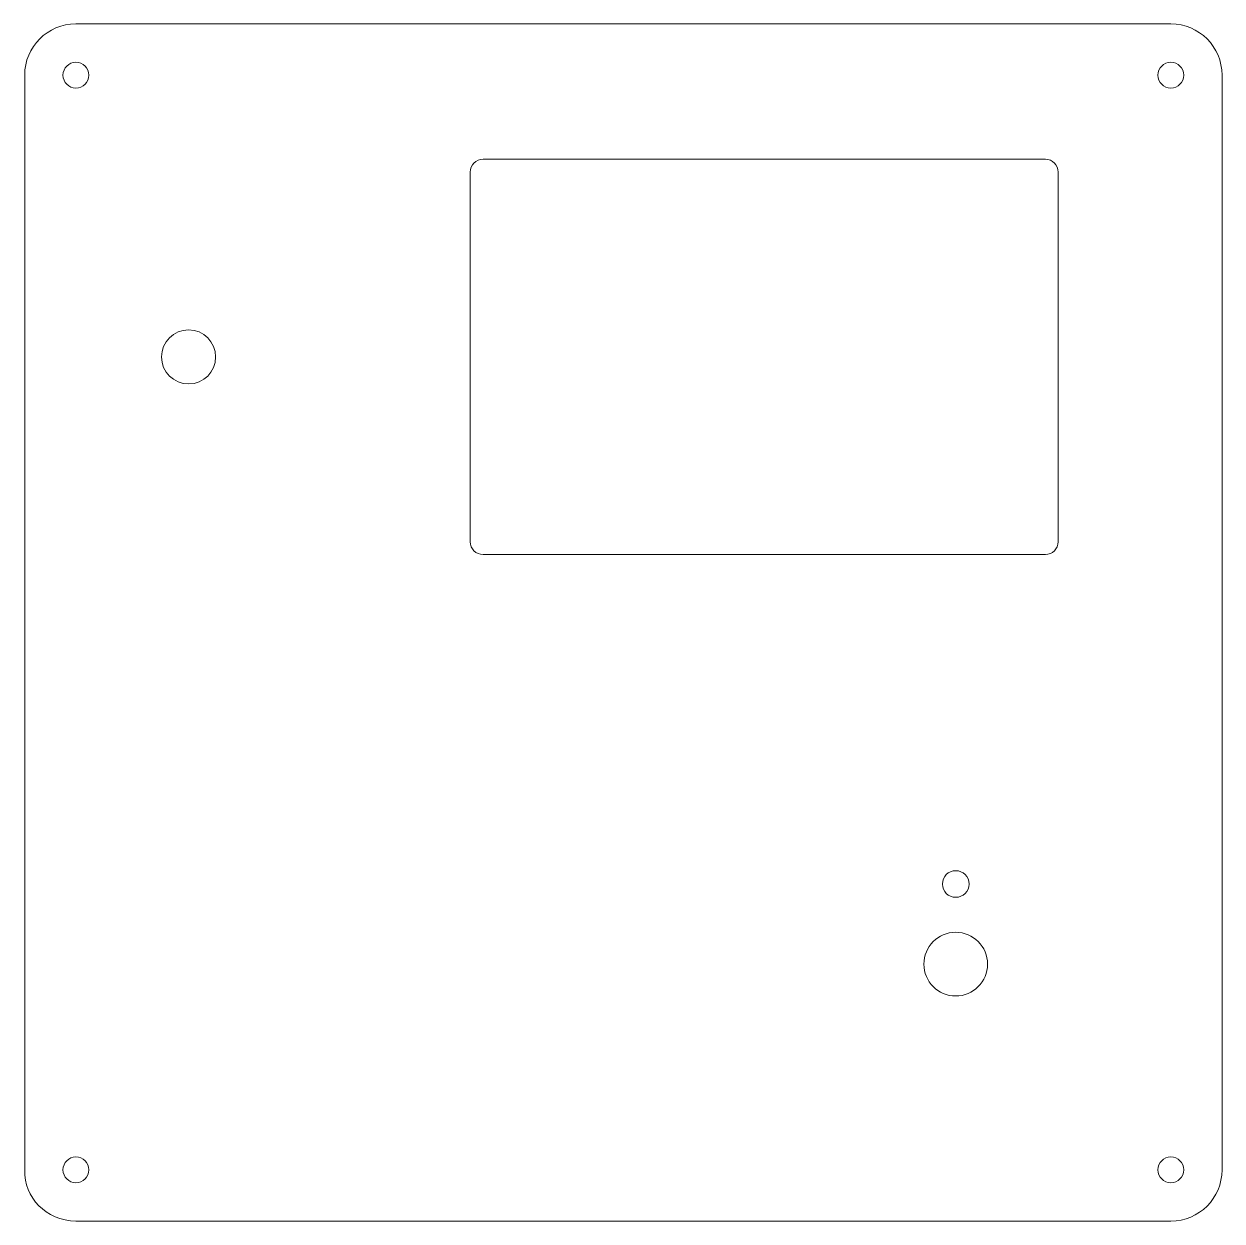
# Model space of a CAD drawing. Header units: inches. Extents: x -2.93 to 2.92, y -2.92 to 2.92.
import ezdxf

# ---------------------------------------------------------------- set-up
doc = ezdxf.new("R2010")
doc.units = ezdxf.units.IN
doc.header["$MEASUREMENT"] = 0
doc.layers.add('Layer 1', color=7, linetype='Continuous')

msp = doc.modelspace()

# ---------------------------------------------------------------- linework, layer by layer
at = {"layer": 'Layer 1', "lineweight": 9}
for points in [[(-2.6725, 2.9225), (-2.8105, 2.9225), (-2.9225, 2.8105), (-2.9225, 2.6725)], [(2.6725, 2.9225), (2.6725, 2.9225), (-2.6725, 2.9225), (-2.6725, 2.9225)], [(-2.9225, 2.6725), (-2.9225, 2.6725), (-2.9225, -2.6725), (-2.9225, -2.6725)], [(2.9225, -2.6725), (2.9225, -2.6725), (2.9225, 2.6725), (2.9225, 2.6725)], [(2.06, 2.2619), (2.06, 2.2619), (-0.685, 2.2619), (-0.685, 2.2619)], [(2.1225, 2.1994), (2.1225, 2.2339), (2.0945, 2.2619), (2.06, 2.2619)], [(-0.7475, 2.1994), (-0.7475, 2.1994), (-0.7475, 0.3944), (-0.7475, 0.3944)], [(2.1225, 0.3944), (2.1225, 0.3944), (2.1225, 2.1994), (2.1225, 2.1994)], [(2.06, 0.3319), (2.0945, 0.3319), (2.1225, 0.3598), (2.1225, 0.3944)], [(2.06, 0.3319), (2.06, 0.3319), (-0.685, 0.3319), (-0.685, 0.3319)], [(-2.6725, -2.9225), (-2.6725, -2.9225), (2.6725, -2.9225), (2.6725, -2.9225)]]:
    msp.add_open_spline(points, degree=3, dxfattribs=at)
for points, knots in [([(2.9225, 2.6725), (2.9225, 2.8105), (2.8105, 2.9225), (2.6725, 2.9225), (2.6725, 2.9225), (2.6725, 2.9225), (2.6725, 2.9225), (2.6725, 2.9225)], [0, 0, 0, 0, 0.333333, 0.333333, 0.333333, 0.333333, 1, 1, 1, 1]), ([(-2.6095, 2.6725), (-2.6095, 2.7073), (-2.6377, 2.7355), (-2.6725, 2.7355), (-2.6725, 2.7355), (-2.7073, 2.7355), (-2.7355, 2.7073), (-2.7355, 2.6725), (-2.7355, 2.6725), (-2.7355, 2.6377), (-2.7073, 2.6095), (-2.6725, 2.6095), (-2.6725, 2.6095), (-2.6377, 2.6095), (-2.6095, 2.6377), (-2.6095, 2.6725)], [0, 0, 0, 0, 0.2, 0.2, 0.2, 0.2, 0.4, 0.4, 0.4, 0.4, 0.6, 0.6, 0.6, 0.6, 1, 1, 1, 1]), ([(2.7355, 2.6725), (2.7355, 2.7073), (2.7073, 2.7355), (2.6725, 2.7355), (2.6725, 2.7355), (2.6377, 2.7355), (2.6095, 2.7073), (2.6095, 2.6725), (2.6095, 2.6725), (2.6095, 2.6377), (2.6377, 2.6095), (2.6725, 2.6095), (2.6725, 2.6095), (2.7073, 2.6095), (2.7355, 2.6377), (2.7355, 2.6725)], [0, 0, 0, 0, 0.2, 0.2, 0.2, 0.2, 0.4, 0.4, 0.4, 0.4, 0.6, 0.6, 0.6, 0.6, 1, 1, 1, 1]), ([(-0.685, 2.2619), (-0.685, 2.2619), (-0.685, 2.2619), (-0.685, 2.2619), (-0.685, 2.2619), (-0.7195, 2.2619), (-0.7475, 2.2339), (-0.7475, 2.1994)], [0, 0, 0, 0, 0.333333, 0.333333, 0.333333, 0.333333, 1, 1, 1, 1]), ([(-1.9905, 1.2969), (-1.9905, 1.3698), (-2.0496, 1.4289), (-2.1225, 1.4289), (-2.1225, 1.4289), (-2.1954, 1.4289), (-2.2545, 1.3698), (-2.2545, 1.2969), (-2.2545, 1.2969), (-2.2545, 1.224), (-2.1954, 1.1649), (-2.1225, 1.1649), (-2.1225, 1.1649), (-2.0496, 1.1649), (-1.9905, 1.224), (-1.9905, 1.2969)], [0, 0, 0, 0, 0.2, 0.2, 0.2, 0.2, 0.4, 0.4, 0.4, 0.4, 0.6, 0.6, 0.6, 0.6, 1, 1, 1, 1]), ([(-0.7475, 0.3944), (-0.7475, 0.3598), (-0.7195, 0.3319), (-0.685, 0.3319), (-0.685, 0.3319), (-0.685, 0.3319), (-0.685, 0.3319), (-0.685, 0.3319)], [0, 0, 0, 0, 0.333333, 0.333333, 0.333333, 0.333333, 1, 1, 1, 1]), ([(1.6875, -1.2769), (1.6875, -1.241), (1.6584, -1.2119), (1.6225, -1.2119), (1.6225, -1.2119), (1.5866, -1.2119), (1.5575, -1.241), (1.5575, -1.2769), (1.5575, -1.2769), (1.5575, -1.3128), (1.5866, -1.3419), (1.6225, -1.3419), (1.6225, -1.3419), (1.6584, -1.3419), (1.6875, -1.3128), (1.6875, -1.2769)], [0, 0, 0, 0, 0.2, 0.2, 0.2, 0.2, 0.4, 0.4, 0.4, 0.4, 0.6, 0.6, 0.6, 0.6, 1, 1, 1, 1]), ([(1.778, -1.6681), (1.778, -1.5823), (1.7084, -1.5126), (1.6225, -1.5126), (1.6225, -1.5126), (1.5366, -1.5126), (1.467, -1.5823), (1.467, -1.6681), (1.467, -1.6681), (1.467, -1.754), (1.5366, -1.8236), (1.6225, -1.8236), (1.6225, -1.8236), (1.7084, -1.8236), (1.778, -1.754), (1.778, -1.6681)], [0, 0, 0, 0, 0.2, 0.2, 0.2, 0.2, 0.4, 0.4, 0.4, 0.4, 0.6, 0.6, 0.6, 0.6, 1, 1, 1, 1]), ([(-2.6095, -2.6725), (-2.6095, -2.6377), (-2.6377, -2.6095), (-2.6725, -2.6095), (-2.6725, -2.6095), (-2.7073, -2.6095), (-2.7355, -2.6377), (-2.7355, -2.6725), (-2.7355, -2.6725), (-2.7355, -2.7073), (-2.7073, -2.7355), (-2.6725, -2.7355), (-2.6725, -2.7355), (-2.6377, -2.7355), (-2.6095, -2.7073), (-2.6095, -2.6725)], [0, 0, 0, 0, 0.2, 0.2, 0.2, 0.2, 0.4, 0.4, 0.4, 0.4, 0.6, 0.6, 0.6, 0.6, 1, 1, 1, 1]), ([(2.7355, -2.6725), (2.7355, -2.6377), (2.7073, -2.6095), (2.6725, -2.6095), (2.6725, -2.6095), (2.6377, -2.6095), (2.6095, -2.6377), (2.6095, -2.6725), (2.6095, -2.6725), (2.6095, -2.7073), (2.6377, -2.7355), (2.6725, -2.7355), (2.6725, -2.7355), (2.7073, -2.7355), (2.7355, -2.7073), (2.7355, -2.6725)], [0, 0, 0, 0, 0.2, 0.2, 0.2, 0.2, 0.4, 0.4, 0.4, 0.4, 0.6, 0.6, 0.6, 0.6, 1, 1, 1, 1]), ([(-2.9225, -2.6725), (-2.9225, -2.6725), (-2.9225, -2.6725), (-2.9225, -2.6725), (-2.9225, -2.6725), (-2.926, -2.8092), (-2.8188, -2.9193), (-2.6725, -2.9225)], [0, 0, 0, 0, 0.333333, 0.333333, 0.333333, 0.333333, 1, 1, 1, 1]), ([(2.6725, -2.9225), (2.6725, -2.9225), (2.6725, -2.9225), (2.6725, -2.9225), (2.6725, -2.9225), (2.8105, -2.9225), (2.9225, -2.8105), (2.9225, -2.6725), (2.9225, -2.6725), (2.9225, -2.6725), (2.9225, -2.6725), (2.9225, -2.6725)], [0, 0, 0, 0, 0.25, 0.25, 0.25, 0.25, 0.5, 0.5, 0.5, 0.5, 1, 1, 1, 1])]:
    msp.add_open_spline(points, degree=3, knots=knots, dxfattribs=at)

doc.saveas('drawing.dxf')
